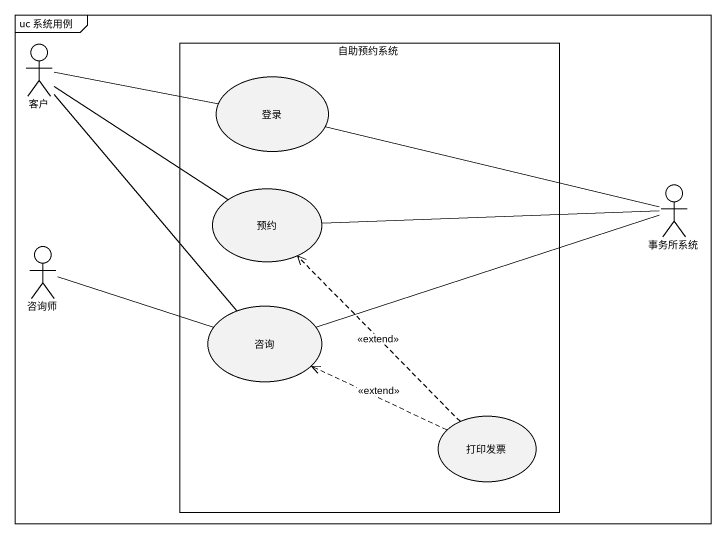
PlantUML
@startuml
mainframe uc 系统用例
actor 客户
rectangle 自助预约系统 {
  usecase 登录
  usecase 预约
  usecase 咨询
  usecase 打印发票
}
actor 事务所系统
actor 咨询师
客户 -right- 登录
客户 -- 预约
客户 -- 咨询
登录 -right- 事务所系统
预约 -right- 事务所系统
咨询师 -right- 咨询
咨询 -right- 事务所系统
打印发票 .up.> 预约 : <<extend>>
打印发票 .left.> 咨询 : <<extend>>
@enduml
